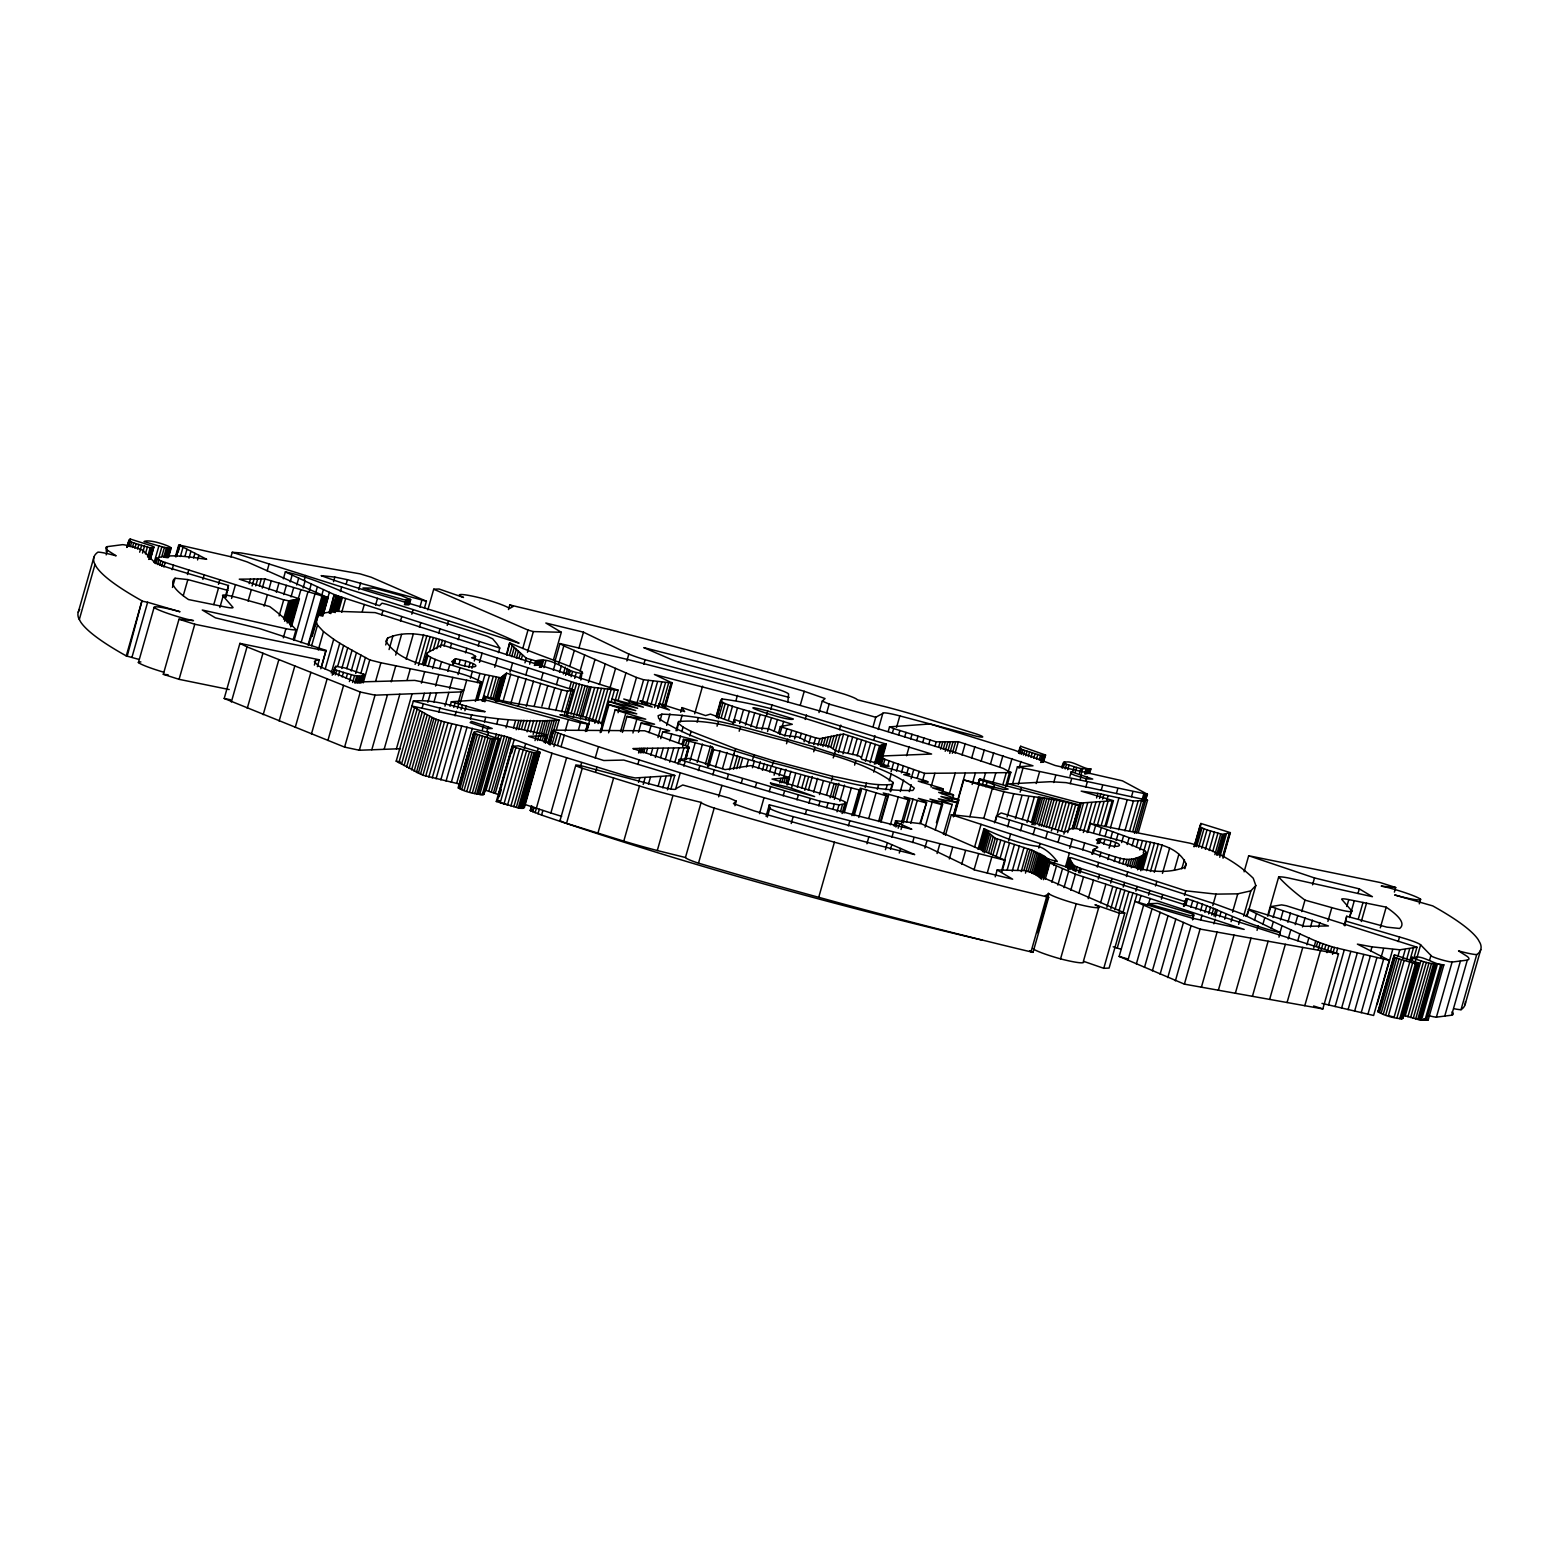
<?xml version="1.0" encoding="UTF-8"?>
<svg xmlns="http://www.w3.org/2000/svg" width="1559" height="1559" viewBox="0 0 1559 1559"><rect width="100%" height="100%" fill="white"/><g stroke="black" fill="none" stroke-linecap="round" stroke-linejoin="round"><path stroke-width="1.5" d="M321.446 667.057L326.026 650.395L260.197 628.764L215.395 617.832L202.261 610.017L285.921 628.667A27.399 2.767 15.9 0 0 296.035 629.739L293.404 638.917M1394.389 892.099L1395.695 887.5L1379.929 882.472L1248.681 855.735L1314.51 877.951L1359.312 888.883L1372.427 896.698L1288.767 878.048A27.399 2.767 15.9 0 0 1278.672 876.976L1267.545 916.01M787.568 784.469L789.536 777.571L771.997 779.071L834.221 797.487L843.809 801.17L845.972 803.45L838.976 804.912L820.053 801.248L679.237 759.486L677.931 764.066M716.224 716.809L721.973 698.958C778.019 706.227 832.019 728.326 886.311 744.111L882.394 757.888M1071.247 771.744L1070.858 773.537L1074.599 775.271L1086.642 778.915L1092.742 779.071L1071.247 771.744L1069.942 776.343M226.036 597.331L228.471 585.502L175.173 569.698A20.832 2.105 15.9 0 1 154.068 561.883L143.759 551.262A11.576 1.169 15.9 0 0 135.652 547.677A11.576 1.169 15.9 0 0 122.596 544.656L107.396 546.624L106.09 551.204M1344.91 925.812L1346.703 916.263L1386.828 927.137L1399.612 928.482A451.058 45.581 15.9 0 0 1386.185 907.163L1348.788 899.601A19.488 1.968 15.9 0 0 1342.085 899.738L1351.556 910.67L1349.587 917.549M554.751 661.932L559.973 643.575L628.569 659.73L736.452 687.538L824.555 712.288L954.732 752.276L1003.255 768.412L1010.797 772.621L924.623 773.342L884.888 759.33L879.919 756.076L931.6 754.03L772.056 704.999L654.41 674.482L672.202 682.998L665.674 705.954M1378.78 1009.94C1375.213 1014.617 1407.368 1021.691 1401.58 1017.111M1394.467 954.829L1393.765 956.875L1396.806 958.22L1415.436 963.676L1418.807 963.092L1394.467 954.829L1378.078 1011.966M1020.677 746.274L1019.898 748.417L1022.743 749.801L1040.496 755.336L1045.582 755.043L1020.677 746.274L1018.709 753.172M410.68 599.65L403.82 599.708L362.935 587.996L374.257 588.133L401.17 595.577L410.68 599.65L409.296 604.561M1200.878 823.483L1200.352 827.205L1206.997 829.914L1222.451 834.435L1230.363 832.642L1200.878 823.483L1194.33 846.44M78.242 612.219L93.949 557.128M79.314 619.508L95.021 564.397M106.168 554.887L107.474 550.288A88.707 8.964 15.9 0 1 107.396 546.624M126.708 547.423L130.196 539.024L152.587 546.118L153.834 547.228L150.56 558.707M126.903 547.151L128.871 540.271M127.253 546.897L129.222 539.999M127.663 546.605L129.982 539.414M128.228 545.923L130.196 539.024M128.598 546.137L129.904 541.558L128.676 540.525M130.274 546.761L131.58 542.181L129.904 541.558M132.418 547.482L133.723 542.902L131.58 542.181M134.853 548.261L136.159 543.682L133.723 542.902M137.523 549.08L138.829 544.481L136.159 543.682M139.667 552.198L141.616 545.319L138.829 544.481M142.532 553.055L144.5 546.157M145.416 553.893L147.384 547.014L141.616 545.319M147.559 557.031L150.19 547.833L153.834 547.228M149.079 557.323L151.691 548.144M148.865 559.447L152.119 547.969M149.391 559.272L152.646 547.794M149.898 559.116L153.386 546.566M150.327 558.94L153.795 546.936M138.868 659.399L126.26 655.91L141.966 600.819A723.142 73.078 15.9 0 1 96.483 567.086L94.495 563.442A723.142 73.078 15.9 0 1 97.983 552.12A21.631 2.183 15.9 0 1 116.145 555.822L107.474 550.288M127.136 656.378L141.966 600.819M154.127 562.526L158.901 545.942L144.013 541.558C152.197 537.543 190.451 554.302 158.901 545.942M154.77 563.033L156.095 558.453C169.035 553.133 191.562 557.381 206.665 559.291L178.739 544.968L175.465 556.446M155.978 563.734L157.284 559.135L156.095 558.453M158.609 558.278L161.863 546.8M157.615 564.533L158.921 559.934L157.284 559.135M131.93 657.372L147.637 602.261L180.006 611.752L175.563 610.543A28.043 2.826 15.9 0 0 154.088 607.464L138.4 662.575A30.654 3.099 15.9 0 0 163.714 672.202M161.766 556.699L164.377 547.521M159.564 565.391L160.869 560.811L158.921 559.934M163.734 557.226L166.345 548.047M161.688 566.268L162.993 561.669L160.869 560.811M165.079 557.518L167.69 548.339M166.248 557.674L168.859 548.476M163.89 567.067L165.196 562.468L162.993 561.669M167.281 557.713L169.892 548.534M168.041 557.635L170.652 548.456M168.528 557.479L171.276 547.716M172.114 569.698L173.419 565.099L165.196 562.468M175.816 556.836L179.304 545.026L233.109 557.265L247.179 561.922L328.111 597.701L322.869 616.078M176.479 556.544L179.753 545.065M178.135 551.983L180.084 545.085M180.376 556.524L182.988 547.326M172.464 587.431L175.076 578.233L187.859 579.578L228.004 590.452M184.995 556.212L186.944 549.333M188.97 558.219L190.919 551.34M187.45 574.55L188.756 569.97L173.419 565.099M193.608 557.947L194.914 553.348M183.28 595.635L187.859 579.578M229.192 689.546L179.071 679.334L163.305 674.306L178.993 619.215L193.472 620.618L186.69 619.157A30.654 3.099 15.9 0 1 154.088 607.464M197.564 559.934L198.87 555.355M202.884 579.441L204.19 574.842L188.756 569.97M179.071 679.334L194.778 624.243L326.026 650.98M218.455 584.333L219.761 579.753L204.19 574.842M213.797 604.561L218.377 588.484M230.946 556.875L232.252 552.295L240.846 552.919L360.032 573.848L371.1 577.2L426.406 601.228L424.438 608.107M219.877 607.523L223.132 596.045A19.371 1.949 15.9 0 1 242.873 599.085L269.726 606.587A1577.357 159.408 15.9 0 1 296.035 629.739M225.198 596.98L228.471 585.502M231.55 598.461L235.467 584.683M249.128 583.67L250.434 579.071M252.09 585.931L254.059 579.032M248.076 601.15L251.35 589.672M255.715 585.892L257.664 578.993M400.488 748.71L359.33 750.249L344.597 747.112L224.204 698.471L239.911 643.38L319.303 659.788L317.354 666.667M259.32 585.853L261.288 578.974M262.282 588.113L264.894 578.935L328.111 597.701M267.154 570.847L269.122 563.968M231.336 701.998L247.024 646.888L239.911 643.38M264.134 606.198L267.407 594.72M268.772 589.809L271.383 580.63M276.352 592.225L278.964 583.047M283.368 578.798L285.336 571.9C318.465 578.779 347.56 595.713 379.519 605.691L381.974 603.197L386.476 604.307L486.993 636.228L492.702 638.859L496.619 643.497L499.757 648.057L498.451 652.656M247.257 708.332L262.945 653.24M283.757 594.583L286.369 585.404M279.119 615.902L283.699 599.825L288.785 600.819L299.386 598.851L291.533 626.406M290.169 581.955L292.137 575.076M283.563 619.176L288.785 600.819M291.026 596.902L293.638 587.724M284.556 621.223L290.442 600.566M286.193 620.969L292.079 600.312M296.736 585.015L298.704 578.116M287.168 623.015L293.696 600.059M283.309 637.845L285.921 628.667M288.766 622.762L295.314 599.806M263.179 714.685L278.866 659.574M289.721 624.808L296.912 599.552M290.968 624.438L294.242 612.96M296.853 603.781L300.79 590.004M290.695 626.854L298.529 599.299M304.278 580.123L305.583 575.524M303.109 587.957L305.057 581.078L285.336 571.9M294.105 640.457L307.844 592.245M309.325 590.842L311.274 583.962L305.057 581.078M301.101 642.698L314.84 594.486M279.139 721.038L294.826 665.946M315.425 593.667L317.373 586.788L311.274 583.962M321.446 596.454L323.395 589.575L317.373 586.788M308.078 644.919L321.817 596.707M308.487 645.095L318.017 615.786L324.486 612.921L335.107 611.245L375.134 612.609L618.124 690.169L614.85 701.647M311.586 635.877L322.713 596.844M312.131 636.442L323.609 596.98M319.283 615.493L324.506 597.136M311.605 645.777L317.49 625.101L315.678 619.839M320.18 615.63L325.402 597.272M321.076 615.786L326.299 597.409M321.972 615.922L327.215 597.565M323.512 612.999L329.397 592.342L323.395 589.575M333.529 581.663L334.834 577.083L347.443 579.695L426.406 601.228M295.216 727.449L310.904 672.358M318.27 649.947L323.493 631.59L317.49 625.101M314.372 665.089L315.678 660.49L319.303 659.788M328.988 612.921L334.211 594.564L329.397 592.342M329.787 613.252L334.211 594.564M330.781 613.642L336.023 595.265L335.029 594.895M332.574 611.752L337.153 595.674L336.023 595.265M333.84 612.18L338.4 596.103L337.153 595.674M340.388 591.563L341.694 586.963M335.146 612.629L339.726 596.551L338.4 596.103M320.803 668.772L326.026 650.395M337.173 610.777L341.09 597L339.726 596.551M338.517 611.225L342.434 597.448L341.09 597M346.117 584.274L347.443 579.695M325.188 669.123L333.684 639.287L323.493 631.59M341.752 612.258L345.669 598.481M311.449 733.919L327.137 678.828M331.268 673.04L339.765 643.204L333.684 639.287M332.184 675.203L335.887 666.317L344.812 667.934L364.319 674.482L362.234 682.199M332.983 673.936L334.386 669.376M333.509 673.585L335.477 666.687M333.49 674.326L335.887 666.317M358.745 589.653L360.694 582.774M337.718 666.141L343.604 645.484L339.765 643.204M335.341 674.911L336.647 670.331L334.289 669.357L334.659 667.466M338.381 675.846L339.687 671.247L336.647 670.331M341.83 668.499L347.715 647.842L343.604 645.484M342.142 676.976L343.448 672.377L339.687 671.247M362.331 611.362L364.28 604.483M346.8 668.616L352.042 650.239L347.715 647.842M327.897 740.467L343.584 685.375M346.176 678.165L347.482 673.585L343.448 672.377M351.243 671.033L356.465 652.675L352.042 650.239M349.391 681.575L351.34 674.696L347.482 673.585M352.607 682.491L354.556 675.593L360.947 676.255L364.397 674.911M355.725 673.469L360.947 655.111L356.465 652.675M375.563 605.204L377.512 598.325M354.731 683.037L356.699 676.158M355.998 683.173L357.946 676.294M357.596 683.193L359.564 676.314M360.831 673.605L365.41 657.528L360.947 655.111M358.979 683.134L360.947 676.255M360.148 683.017L362.117 676.138M361.084 682.823L363.539 674.131M361.785 682.55L363.754 675.651M362.351 681.38L364.319 674.482M381.663 615.084L382.968 610.485M344.597 747.112L360.285 692.021L247.024 646.888M363.208 682.881L369.756 659.925L365.41 657.528M375.68 681.108L380.903 662.75L480.542 683.037L481.517 682.121C451.486 664.465 406.646 671.793 385.833 641.275L387.684 638.04C408.711 628.842 431.2 636.286 451.584 643.399L579.48 684.245L591.075 687.129L618.124 690.169M385.716 644.919L387.684 638.04M359.33 750.249L375.037 695.158L461.25 691.904L463.627 690.247L414.694 680.387L355.413 682.043L318.699 666.102L314.353 661.776L315.678 660.49M389.068 649.557L392.985 635.78M404.424 604.756L405.73 600.176M400.468 621.125L401.774 616.546M405.671 604.931L406.977 600.332M406.88 604.989L408.185 600.39M407.951 604.931L409.257 600.351M408.789 604.795L410.231 599.241M395.694 655.111L401.579 634.455M371.783 749.782L387.489 694.69M391.192 681.848L395.772 665.771M411.79 614.188L413.116 609.588M419.936 607.133L421.885 600.254M406.139 659.262L413.33 634.006M384.138 749.314L399.825 694.223M419.468 627.244L420.774 622.645M407.074 680.211L410.329 668.733M427.829 609.881L433.714 589.224L439.034 589.01L463.53 597.467L459.515 595.596A30.654 3.099 15.9 0 1 482.257 598.442A28.043 2.826 15.9 0 1 509.579 608.478L513.242 606.451L509.793 604.95L508.487 609.55M415.103 664.407L423.6 634.552M418.436 665.44L426.932 635.604M396.415 748.846L412.102 693.755M422.333 664.173L430.167 636.618M460.197 784.216L422.918 775.252L396.2 761.162L413.33 701.121C437.845 698.413 460.821 710.534 485.161 711.664L451.33 701.764L450.025 706.363M423.639 665.576L427.419 652.812L441.723 644.88L472.26 654.117L475.592 656.417L474.287 661.016M424.145 664.29L427.419 652.812M425.373 664.777L427.984 655.598L426.913 654.098M429.407 651.389L433.324 637.612M421.398 683.134L424.672 671.656M398.87 762.682L414.577 707.591L411.888 706.071L542.629 733.919L547.287 735.497L545.338 742.396M428.101 666.531L430.713 657.352L427.984 655.598M433.149 650.064L436.403 638.586M401.501 764.163L417.188 709.072L414.577 707.591M438.703 633.422L440.008 628.842M436.812 648.719L439.424 639.521M422.392 700.186L424.34 693.287M404.054 765.605L419.761 710.514L417.188 709.072M432.603 668.577L435.214 659.399L430.713 657.352M422.041 708.312L423.346 703.713C467.758 716.283 513.086 723.395 559.116 720.063L556.505 729.261M406.587 767.047L422.275 711.956L419.761 710.514M440.437 647.355L442.386 640.457M447.219 625.412L448.524 620.813M409.101 768.47L424.789 713.359L422.275 711.956M427.848 702.252L430.459 693.073M444.003 645.991L445.328 641.392M439.58 668.675L441.548 661.776L435.214 659.399M411.595 769.873L427.283 714.782L424.789 713.359M435.546 686.018L438.82 674.54M414.109 771.276L429.797 716.185L427.283 714.782M433.967 702.018L436.598 692.839M450.278 647.998L451.584 643.399M416.389 772.543L432.077 717.432L429.797 716.185M418.28 773.439L433.967 718.348L432.077 717.432M447.823 671.422L449.791 664.543L441.548 661.776M458.249 639.716L459.554 635.117M420.443 774.355L436.15 719.264L433.967 718.348M438.761 712.132L440.067 707.552M452.851 664.387L454.176 659.788M453.338 664.017L455.598 658.716C490.559 665.732 474.17 671.52 451.642 661.698L454.643 659.418M453.825 663.666L455.131 659.067M454.293 663.296L455.598 658.716M422.918 775.252L438.625 720.141L436.15 719.264M449.538 688.864L452.812 677.386M444.958 706.149L448.875 692.371M425.704 776.148L441.411 721.038L438.625 720.141M458.97 664.387L460.275 659.788M428.822 777.025L444.51 721.934L507.026 736.842L551.983 753.231L627.595 776.401L635.156 777.941L674.794 775.447L670.857 789.224M458.073 674.599L460.041 667.72L449.791 664.543M465.537 652.89L466.843 648.31M432.252 777.922L447.959 722.83M464.563 665.946L465.868 661.347M453.786 707.455L455.092 702.875M436.052 778.818L451.759 723.727M457.976 703.382L461.25 691.904M455.033 715.834L456.339 711.235M468.85 667.252L470.155 662.653M457.45 708.527L458.755 703.927M460.178 703.187L466.706 680.211M478.145 646.108L479.451 641.529M471.929 668.324L473.234 663.744M440.827 779.87L456.514 724.779M461.113 709.598L462.419 705.019M470.409 678.223L472.377 671.344L460.041 667.72M464.913 710.709L466.219 706.13M479.47 662.38L482.101 653.202M446.069 781.04L461.756 725.929M477.288 682.667L479.919 673.488L500.673 677.775L506.48 673.176L561.61 689.877L567.554 691.144L573.634 690.033L471.636 657.82L475.592 656.417M451.33 782.209L467.037 727.118M470.389 719.206L471.695 714.607M475.32 701.414L480.542 683.037M476.294 700.478L481.517 682.121M477.717 700.088L484.907 674.833M456.651 783.398L472.338 728.306M482.14 701.199L489.331 675.943M458.054 788.016L473.839 732.418L477.249 731.502L499.659 739.258L483.972 794.349C478.516 795.421 457.605 790.121 459.359 787.178M482.783 700.732L484.089 696.132C523.454 707.844 564.377 707.182 602.846 723.434L600.234 732.633M458.658 787.334L474.365 732.243M483.485 701.063L484.791 696.483M458.658 788.386L473.839 732.418M463.276 773.42L468.518 755.043M484.186 701.414L485.492 696.815M459.827 788.893L475.534 733.782L474.365 733.295M484.907 701.764L486.213 697.165M494.729 667.271L497.34 658.093M487.265 697.477L493.151 676.801M461.717 789.556L477.405 734.464L475.534 733.782M464.114 790.355L479.802 735.263L477.405 734.464M490.442 698.062L496.327 677.405M482.335 729.885L483.641 725.305L471.422 721.388L470.136 722.596L487.48 728.618L492.235 728.501L483.641 725.305M484.401 722.07L485.706 717.471M492.956 698.393L498.841 677.736M466.823 791.231L482.51 736.14L479.802 735.263M506.402 654.332L509.676 642.854C533.217 653.377 558.375 661.074 582.248 671.773L580.805 680.055M506.889 655.15L509.676 642.854M494.788 698.432L500.673 677.775M495.255 700.478L501.784 677.522M469.649 792.089L485.336 736.998L482.51 736.14M486.856 731.366L488.181 726.786M495.762 699.972L502.31 677.015M495.606 701.764L502.797 676.509M496.113 701.258L503.304 676.002M496.678 700.751L503.869 675.495M509.598 654.741L512.229 645.562M487.188 736.608L488.513 732.009M497.282 700.205L504.473 674.969M497.906 699.66L505.097 674.404M497.925 701.355L505.779 673.8M472.358 792.888L488.064 737.797L485.336 736.998M498.627 700.712L506.48 673.176M511.664 656.631L514.275 647.453M474.754 793.57L490.461 738.459L499.659 739.258M514.373 656.242L516.341 649.343M509.968 672.182L512.58 663.004M476.645 794.038L492.332 738.947M496.658 724.233L497.964 719.634M502.953 701.608L510.806 674.073M516.438 658.132L518.387 651.233M478.145 794.33L493.852 739.239M495.119 738.479L496.425 733.899M495.411 739.473L479.724 794.564L482.238 794.759L497.925 739.648M519.147 657.723L520.453 653.124M522.772 648.447L527.994 630.07L433.714 589.224M497.652 739.141L498.958 734.562M521.193 659.613L522.499 655.014M483.115 794.7L499.094 738.596M483.699 794.564L499.562 738.947M501.706 735.302L485.999 790.394L498.549 794.564L514.236 739.473M510.709 704.025L518.562 676.489M506.051 727.8L508 720.901M527.468 652.247L533.353 631.59L561.318 632.272L553.464 659.808M524.974 662.828L526.279 658.229L510.163 643.672M488.747 791.173L504.453 736.082M491.338 791.933L507.026 736.842M525.89 674.774L527.858 667.895M529.67 664.212L530.976 659.613M493.579 792.615L509.286 737.524M518.27 706.383L526.124 678.828M513.457 727.975L515.405 721.096M495.314 793.2L511.001 738.109M534.367 665.498L535.672 660.899C553.484 655.813 566.852 673.917 582.774 673.157M516.204 729.768L518.816 720.589M496.308 801.521L512.015 746.43L518.309 745.826L540.096 752.295L524.409 807.387L519.634 808.283L496.308 801.521L499.835 800.702L497.224 801.384L512.911 746.274M535.517 665.42L536.822 660.821M499.25 796.61L501.218 789.711M511.683 752.978L513.652 746.098M518.562 729.554L521.174 720.375M536.666 665.342L537.972 660.743M537.816 665.264L539.122 660.665M526.299 706.383L533.49 681.127M538.946 665.186L540.252 660.607M515.932 747.579L500.244 802.671L507.61 804.873L523.298 749.782L512.015 746.43M521.349 729.476L523.96 720.277M539.414 667.408L541.382 660.529M540.505 667.349L542.474 660.451M541.597 667.271L543.565 660.392M524.448 729.476L527.059 720.297M504.025 803.801L519.712 748.71M543.955 667.603L545.903 660.704M541.168 679.685L543.117 672.786M534.172 706.324L540.7 683.368M527.098 731.834L530.352 720.355M524.233 748.593L525.539 743.994M530.469 731.931L533.743 720.453M510.904 805.867L526.591 750.775L523.298 749.782M533.178 734.328L537.114 720.55M541.889 706.246L547.774 685.57M513.827 806.724L529.514 751.633L526.591 750.775M553.309 670.292L555.277 663.413M536.413 734.367L540.33 720.589M535.01 740.622L536.315 736.043M516.302 807.445L532.009 752.334L537.621 753.387L540.096 752.295M558.57 664.251L563.812 645.894L559.973 643.575M539.122 734.347L543.058 720.57M518.27 807.971L533.957 752.861M537.485 740.525L538.79 735.945M519.634 808.283L535.322 753.172M541.402 734.308L545.319 720.531M548.846 708.41L554.731 687.753M539.94 740.428L541.246 735.848M559.525 672.377L561.474 665.498M520.881 808.439L536.588 753.348M536.9 753.192L538.206 748.593M556.466 684.576L558.414 677.678M521.914 808.478L537.621 753.387M522.655 808.419L538.342 753.328M543.643 734.25L547.56 720.472M523.161 808.264L538.985 751.808M542.357 740.33L543.662 735.751M523.512 808.069L539.219 752.978M523.805 807.835L539.765 752.49M545.221 736.472L549.801 720.414M544.656 739.648L545.962 735.049M563.345 674.014L565.313 667.116M544.11 742.532L546.079 735.653L547.287 735.497M544.656 742.162L546.624 735.283M545.514 743.292L552.042 720.336M555.725 710.553L561.61 689.877M565.566 675.339L567.515 668.441M547.794 743.195L554.341 720.239M567.612 674.209L568.918 669.629M569.737 666.511L574.316 650.454M982.423 940.194C833.734 904.961 686.213 864.466 541.558 815.065L530.372 810.602L531.541 805.672M549.099 744.072L553.659 730.158L644.647 730.762L688.669 746.897L685.902 759.447M530.372 810.602L531.658 806.042M549.216 744.442L552.997 730.372M568.977 675.398L570.282 670.799M549.762 743.857L556.68 720.161M531.229 811.167L532.535 806.607M550.074 745.007L553.114 730.762M578.896 648.232L583.475 632.174L545.825 623.015L561.318 632.272M571.062 676.723L572.367 672.124M532.827 811.888L534.113 807.328M552.315 743.448L555.569 732.048L553.991 731.307M561.649 711.8L567.554 691.144M569.405 688.708L571.373 681.829M535.088 812.785L551.983 753.231M553.932 746.625L557.849 732.925L555.569 732.048M564.611 713.886L571.14 690.929M574.667 678.36L575.973 673.761M571.88 689.468L573.848 682.589M538.011 813.837L539.317 809.277M557.518 745.397L560.772 733.977L557.849 732.925M566.716 713.574L573.264 690.618M566.443 715.289L573.634 690.033M586.749 731.093L588.932 724.136L559.915 714.704L567.242 715.562L576.596 683.407M580.104 671.033L584.683 654.955M579.441 678.438L580.747 673.858M565.176 731.132L568.431 719.654M541.558 815.065L542.863 810.505M561.065 746.625L564.3 735.205L560.772 733.977M570.984 714.08L579.48 684.245M573.205 717.179L582.345 685.044M576.557 715.62L585.073 685.765M561.649 816.351L550.873 812.999L566.56 757.908M578.974 716.224L587.49 686.389M588.445 682.394L594.992 659.438M580.299 718.991L589.458 686.837M578.506 729.729L580.474 722.83L588.932 724.136M582.579 716.984L591.075 687.129M585.502 719.79L594.661 687.636M560.071 820.385L575.778 765.294M587.431 724.623L585.482 731.522L588.055 723.766M588.932 720.219L598.071 688.084M586.106 731.307L588.289 724.35M599.377 684.557L605.262 663.9M586.535 731.171L589.633 720.472L602.846 723.434M592.225 720.609L601.384 688.454M580.338 767.203L581.643 762.604M594.817 723.24L604.619 688.805M1033.227 948.846A28.043 2.826 15.9 0 0 1060.549 958.882A30.654 3.099 15.9 0 0 1083.291 961.708L1098.978 906.617A30.654 3.099 15.9 0 1 1076.236 903.772A28.043 2.826 15.9 0 1 1048.915 893.755L1045.251 895.762L1048.7 897.263L1033.013 952.354L1030.986 951.886A723.142 73.078 15.9 0 1 839.463 902.973L811.304 895.275A723.142 73.078 15.9 0 1 698.49 863.16A21.631 2.183 15.9 0 1 685.453 857.508L657.294 850.532A88.707 8.964 15.9 0 1 623.775 841.119L566.541 823.347L582.248 768.256A11.576 1.169 15.9 0 1 576.148 765.118A11.576 1.169 15.9 0 1 587.977 767.554L658.658 786.321A20.832 2.105 15.9 0 0 675.69 788.796L682.745 784.976L729.32 798.111L736.218 801.112L734.913 805.711M598.052 723.571L607.874 689.136M609.686 689.039L615.571 668.382M601.345 723.902L611.167 689.468M600.488 731.307L608.984 701.453L637.592 708.273L612.122 699.056L643.36 707.221L623.756 698.997L652.227 707.045L639.833 700.965L641.47 700.848L669.415 710.027L659.028 703.499L657.723 708.098M601.131 732.243L608.984 704.707L635.702 710.612L608.984 701.453M595.207 758.083L598.461 746.664L564.3 735.205M611.284 701.277L614.558 689.799M626.874 660.958L628.823 654.059L583.475 632.174M595.655 771.9L596.961 767.301M608.595 732.827L615.142 709.871L636.774 713.866L608.984 704.707M618.124 700.439L625.958 672.884M618.085 712.716L619.41 708.137M620.579 731.502L625.822 713.145L615.142 709.871M629.29 702.719L636.481 677.463L563.812 645.894M622.372 732.438L626.952 716.38L645.757 719.186L625.822 713.145M643.809 664.329L645.114 659.749A27.399 2.767 15.9 0 1 628.823 654.059M597.935 833.091L613.622 777.999M636.423 704.999L643.614 679.743L672.202 682.998M632.935 732.983L636.851 719.206L654.585 724.214L641.119 723.084L638.488 732.262M641.801 703.382L648.33 680.426M646.478 704.064L653.007 681.108M650.98 704.726L657.528 681.77M638.566 752.958L639.872 748.398L689.292 747.735M640.242 752.919L641.548 748.359M637.826 764.456L639.132 759.876L598.461 746.664M654.527 707.611L661.718 682.355M641.918 752.9L643.224 748.32M649.031 732.672L650.999 725.792L669.707 730.781L662.711 731.814L660.763 738.693M643.614 752.88L644.9 748.32M658.268 708.078L665.479 682.823M646.206 752.88L647.492 748.32M638.527 782.365L639.833 777.766M623.775 841.119L639.482 786.009L582.248 768.256M662.088 706.071L668.616 683.115M659.925 721.057L661.893 714.178C713.106 715.62 762.507 732.866 811.615 746.118C845.913 758.843 885.044 765.469 914.334 788.191L912.911 790.413C865.031 791.719 818.417 774.024 772.348 762.741C734.055 749.762 692.761 740.993 658.697 718.524L658.093 715.717L661.893 714.178M650.766 755.18L652.714 748.339M664.504 706.13L671.052 683.173M665.225 705.409L671.754 682.452M643.204 784.43L645.173 777.532M657.995 737.524L660.607 728.345M655.345 757.479L657.956 748.359M648.466 784.158L650.434 777.278M666.687 725.422L669.961 713.944M660.607 757.518L663.199 748.398M669.766 740.895L671.715 734.016L697.341 740.681L683.427 739.356L682.121 743.955M665.186 759.837L668.441 748.417M658.229 785.872L660.86 776.694M680.679 712.21L681.985 707.611L705.603 715.581L710.456 714.119L733.607 722.674L735.224 722.285L734.172 719.751L735.712 719.927L757.05 727.917L768.412 728.716L783.885 735.341L798.247 737.037L809.569 742.649L828.842 746.157L836.267 750.912L857.255 755.355L860.568 756.817L861.874 759.33L889.176 766.151L880.367 766.151L907.416 773.225L909.852 774.394L903.713 774.57L926.67 781.098L928.229 782.072L918.232 781.176L941.363 788.172L943.273 789.185L941.967 793.784M676.002 730.723L678.613 721.544C715.406 718.27 752.062 733.529 787.763 741.363C823.113 753.504 862.653 760.422 893.288 782.54L890.676 791.738M676.996 730.684L678.613 721.544M680.211 721.973L682.179 715.094M669.727 762.137L673.644 748.437M662.809 787.86L666.083 776.382M678.574 742.961L680.523 736.062M681.77 731.678L683.076 727.098L678.964 723.805M674.872 762.117L678.769 748.437M667.447 789.828L671.364 776.051M682.686 746.742L684.635 739.862L683.427 739.356M679.919 762.098L683.816 748.398M685.57 745.124L686.876 740.544M694.71 713.73L702.563 686.174M657.294 850.532L672.981 795.441L701.141 802.398A21.631 2.183 15.9 0 0 714.197 808.069A723.142 73.078 15.9 0 0 826.991 840.165L855.15 847.882A723.142 73.078 15.9 0 0 1046.674 896.795L1048.7 897.263M689.78 735.984L691.105 731.405L683.076 727.098M687.149 748.106L689.117 741.207L712.541 747.229L713.652 749.723L709.072 765.8M675.729 788.757L680.27 772.796L639.132 759.876M684.81 759.74L688.065 748.339M685.414 758.298L688.669 746.897M685.882 758.765L689.117 747.346M683.836 766.171L685.142 761.591M697.087 722.226L698.393 717.627M690.013 760.928L695.256 742.552M697.243 762.468L702.485 744.091M698.432 770.555L699.738 765.956M716.263 715.971L720.843 699.913M716.75 717.315L721.973 698.958M716.926 717.627L720.804 700.732M705.35 764.202L710.573 745.826M718.407 718.563L722.986 702.505L721.505 701.55M717.043 726.182L718.348 721.583M707.318 765.605L712.541 747.229M721.33 717.354L725.247 703.596L722.986 702.505M707.864 766.833L713.087 748.456M724.467 718.602L728.404 704.843L725.247 703.596M685.453 857.508L701.141 802.398M712.833 774.881L714.139 770.282M728.521 720.024L732.457 706.246L728.404 704.843M715.464 767.223L720.044 751.146C766.97 765.001 813.798 778.584 861.309 790.413L854.118 815.669M736.121 700.01L737.446 695.431M732.866 724.331L737.465 707.864L732.457 706.246M722.499 768.529L727.079 752.451M698.49 863.16L714.197 808.069M718.66 796.805L721.914 785.405L680.27 772.796M739.59 723.434L743.507 709.657L737.465 707.864M739.18 731.229L740.486 726.65M729.456 769.815L734.036 753.757M734.114 753.27L735.439 748.69L691.105 731.405M727.079 779.149L728.384 774.57M745.397 725.091L749.314 711.313L743.507 709.657M733.587 769.25L737.504 755.472M736.627 768.626L739.901 757.148M750.775 726.65L754.692 712.872L749.314 711.313M739.823 768.119L742.435 758.941M756.232 728.228L760.149 714.451L754.692 712.872M741.207 783.378L742.513 778.798M746.43 766.931L748.398 760.051M752.744 759.389L754.049 754.79L735.439 748.69M761.805 729.846L765.742 716.068L760.149 714.451M766.463 715.639L767.769 711.04C724.35 699.484 789.595 722.577 793.336 718.991L767.769 711.04M752.432 767.73L754.4 760.85M770.75 709.579L772.056 704.999M767.554 731.522L771.491 717.744L765.742 716.068M758.337 768.509L760.305 761.63M755.238 787.587L756.544 782.988M762.409 770.302L764.378 763.423M774.199 730.976L777.454 719.478M766.268 769.912L767.593 765.333M778.35 733.51L780.318 726.63L792.303 724.292L771.491 717.744M787.86 701.998L788.562 694.301A19.371 1.949 15.9 0 0 765.313 685.609L689.624 665.342A19.488 1.968 15.9 0 1 671.13 659.418L643.809 647.648A451.058 45.581 15.9 0 1 804.23 691.3L825.081 698.568L822.275 701.102L819.001 712.58M779.714 734.406L783.709 721.31M769.62 771.9L770.926 767.32M772.309 765.372L773.615 760.792L754.049 754.79M759.486 813.681L764.027 797.701L721.914 785.405M784.801 735.965L786.769 729.086M769.23 791.738L770.536 787.139M774.082 775.174L776.051 768.275M766.054 816.292L769.328 804.814A1577.357 159.408 15.9 0 1 913.399 842.484A27.399 2.767 15.9 0 1 929.671 848.154L975.038 870.058L1012.668 879.198L997.175 869.961L995.227 876.84M786.516 743.721L787.821 739.122M789.75 737.465L791.699 730.586M767.32 817.111L769.932 807.913L769.328 804.814M779.052 775.7L781.02 768.821M800.313 705.077L804.23 691.3M779.675 782.891L780.981 778.311M781.819 782.715L783.125 778.116M783.963 776.226L785.911 769.347M794.564 738.927L796.532 732.048M783.963 782.54L785.268 777.941M786.087 782.345L787.392 777.766M783.183 795.85L784.489 791.27M799.962 738.089L801.287 733.49M805.185 719.478L806.49 714.899M787.022 785.015L790.939 771.257M804.054 741.831L806.022 734.932M791.758 787.256L795.675 773.478M808.829 743.273L810.777 736.394M797.312 787.276L800.585 775.797M796.98 799.884L798.286 795.285M791.212 823.503L793.18 816.624A19.371 1.949 15.9 0 1 769.932 807.913M813.681 744.754L815.649 737.875L819.898 738.674L843.594 734.016L879.607 745.728L886.311 744.111M801.755 787.958L805.029 776.479M813.72 751.769L815.026 747.19M804.814 790.296L808.731 776.518M826.562 713.281L829.193 704.103L822.275 701.102M817.929 745.553L819.898 738.674M820.755 744.929L822.723 738.05M808.361 790.335L812.278 776.557M822.918 746.605L825.529 737.426M805.321 814.266L806.627 809.706L1005.185 860.334L1001.93 871.754M808.907 803.236L810.212 798.656M825.744 745.981L828.355 736.803M813.662 792.147L817.579 778.37M827.946 747.657L831.22 736.179M830.85 747.014L834.123 735.536M819.488 794.564L823.405 780.786M833.149 748.671L837.086 734.893M839.483 729.709L840.788 725.11M818.748 805.847L820.053 801.248M833.227 757.908L834.552 753.309M834.903 752.588L840.126 734.211M826.543 794.934L829.817 783.456M838.372 752.393L843.594 734.016M831.434 780.962L832.74 776.363C852.286 779.792 872.105 786.516 892.099 784.391L893.288 782.54M826.679 807.718L828.004 803.138M830.07 797.779L833.987 784.002M842.951 753.874L848.174 735.517M832.642 797.428L836.579 783.651M834.338 799.397L838.917 783.339M848.115 753.055L852.695 736.998M832.935 808.926L834.24 804.347M852.598 754.537L857.177 738.459M839.931 801.112L844.51 785.054M837.008 811.81L838.976 804.912M840.437 811.791L842.386 804.912M854.605 765.118L855.91 760.539M857.06 755.979L861.64 739.921M842.094 813.525L845.29 802.067M818.728 897.302L834.416 842.211M843.341 812.629L845.991 802.827M844.218 812.843L851.409 787.587M861.562 757.46L866.141 741.382M873.137 726.436L875.749 717.257L882.803 713.418A20.832 2.105 15.9 0 1 899.835 715.912L970.516 734.659A11.576 1.169 15.9 0 0 982.345 737.095A11.576 1.169 15.9 0 0 976.265 733.958L919.011 716.205A88.707 8.964 15.9 0 0 885.512 706.792L857.353 699.816A21.631 2.183 15.9 0 0 844.315 694.164A723.142 73.078 15.9 0 0 731.502 662.049L703.343 654.351A723.142 73.078 15.9 0 0 511.82 605.438L509.793 604.95M865.44 761.24L870.682 742.863M848.388 825.939L849.674 821.379M851.877 815.649L859.067 790.394M873.703 740.252L875.008 735.673M853.572 814.48L860.256 788.133L887.675 796.24L880.465 821.496M878.224 729.495L882.803 713.418M870.058 762.741L875.301 744.384M865.167 787.646L866.473 783.066M858.795 817.481L866.648 789.926M874.385 764.085L879.607 745.728M875.437 763.832L880.679 745.475M873.722 772.134L875.028 767.535M876.411 763.598L881.653 745.241M877.308 763.384L882.53 745.027M877.951 763.325L883.349 744.832M878.282 763.774L880.25 756.875M878.906 762.585L880.874 755.686M879.549 760.714L884.128 744.637M878.925 764.3L880.893 757.421M888.221 731.463L889.526 726.864L930.08 723.961L1014.129 750.093L1055.151 765.488L1122.422 780.825L1147.482 794.291L1017.423 766.775L1012.843 782.832M881.595 755.94L884.869 744.461M879.88 764.884L881.848 757.986M882.316 755.764L885.59 744.286M881.147 765.508L883.115 758.609M882.92 766.229L884.888 759.33M892.333 733.139L893.658 728.56L889.526 726.864M868.811 818.3L876.002 793.044M877.308 789.263L878.613 784.664M896.561 727.39L899.835 715.912M887.851 765.527L889.156 760.928M866.921 843.77L868.87 836.871L793.18 816.624M898.588 735.088L899.894 730.508M885.882 789.692L887.188 785.112M891.066 771.744L893.677 762.565M889.215 781.02L891.163 774.121M878.594 821.554L885.804 796.298M904.688 736.998L905.993 732.418M881.01 821.905L888.844 794.369L909.657 800.098L903.129 823.055M890.15 791.27L892.099 784.391M896.464 771.14L898.432 764.241M910.709 738.888L912.015 734.289M901.414 772.855L903.363 765.976M906.578 755.725L909.189 746.547M890.384 824.789L898.237 797.234M900.303 791.504L903.577 780.026M906.52 774.628L908.488 767.749M885.415 849.694L887.363 842.815A19.488 1.968 15.9 0 0 868.87 836.871M916.711 740.759L918.017 736.16M893.892 825.549L896.133 820.736L921.213 823.737L1005.185 860.334M894.359 826.134L896.133 820.736M891.904 837.3L893.21 832.74M895.879 827.049L897.166 822.47L895.197 820.989M890.481 849.246L891.787 844.666L887.363 842.815M911.119 778.759L913.749 769.561M898.179 828.18L899.485 823.62L897.166 822.47M922.694 742.63L924.019 738.05M909.287 791.602L911.255 784.723M901.414 823.171L907.962 800.215M901.044 829.505L902.349 824.945L899.485 823.62M917.16 778.311L919.128 771.432M906.5 822.022L913.048 799.065M928.755 744.52L930.06 739.94M899.27 853.046L900.576 848.466M921.993 782.521L924.623 773.342M910.768 823.308L917.316 800.352M934.913 746.449L936.218 741.85L958.337 741.694L1032.993 765.8L1017.423 766.775M938.674 746.956L939.98 742.376M912.6 842.542L913.886 837.982M940.662 749.158L942.63 742.279M919.927 823.522L926.572 802.515L918.407 798.383L942.416 804.756L929.943 799.104L951.945 804.541L938.362 798.793L957.557 802.846L953.621 816.624M920.687 823.171L926.572 802.515M931.015 787.042L934.932 773.283M943.273 749.061L945.241 742.181M945.202 751.263L947.833 742.084M925.091 827.166L932.282 801.911M947.794 751.165L950.405 741.987M949.743 753.367L953.017 741.889M924.857 848.057L926.806 841.217M952.374 753.27L955.648 741.792M955.063 753.172L958.337 741.694M936.413 822.645L942.299 801.989M935.225 830.012L942.708 804.288M949.353 793.765L955.238 773.108M962.02 755.004L965.274 743.526M937.095 853.514L939.687 844.393M952.198 799.767L953.523 795.168L952.568 794.408L932.399 787.821L943.273 789.185M943.429 834.396L952.257 804.132M945.436 835.332L951.321 814.675L982.735 818.144L1071.286 846.615C1107.611 854.683 1146.04 881.147 1184.236 867.583L1186.224 864.076C1176.324 842.912 1148.554 842.971 1129.125 837.651L1089.722 823.405L1189.614 843.127C1213.136 849.265 1235.741 861.231 1253.241 878.224L1255.813 885.531L1247.064 916.127M953.27 815.981L965.313 773.03M953.309 816.682L963.774 779.948L1003.957 789.575L1008.166 789.068L979.052 779.461M954.303 816.039L958.863 799.962L938.654 792.381L953.523 795.168M971.647 758.103L974.921 746.625M949.334 858.951L952.588 847.55M972.134 784.45L975.408 772.972M981.118 761.162L984.392 749.684M977.746 784.06L980.085 778.915L1077.62 804.502L1079.724 806.042L1073.177 828.998M978.039 783.904L979.637 779.149M978.487 783.651L979.929 778.993L978.545 784.411M969.873 816.721L979.013 784.586L963.774 779.948M982.17 785.58L983.495 780.981M983.593 779.831L985.541 772.952M961.65 864.388L965.547 850.688M990.452 764.163L993.726 752.685M985.814 786.749L987.12 782.15M974.531 847.297L981.059 824.341M992.518 784.45L995.792 772.972M983.826 818.28L992.342 788.445C1020.892 797.838 1051.214 796.142 1079.724 806.042M993.044 789.068L994.35 784.469M999.65 767.125L1002.924 755.647M978.039 849.304L983.924 828.647C1001.619 836.813 1019.644 844.257 1039.035 846.518C1046.615 849.441 1052.383 855.17 1057.255 861.484L1048.096 859.067L1032 850.181L995.227 838.255L983.924 828.647M979.87 848.271L985.093 829.914M974.044 869.844L978.604 853.864M980.884 849.46L986.126 831.103M981.878 850.61L987.1 832.253M982.949 851.76L988.172 833.383M1002.905 784.508L1006.179 773.03M984.236 852.909L989.458 834.552M1008.069 772.348L1012.005 758.57M994.545 822.86L996.513 815.981L1001.151 812.96L1063.18 831.688L1065.557 831.843L1071.579 828.336L1077.035 828.686L1123.552 841.607L1145.261 850.863L1146.079 852.383L1140.837 870.74M986.477 851.838L991.056 835.78M995.344 821.398L1003.84 791.543M1005.516 786.73L1009.433 772.952M1006.861 786.399L1010.856 772.017M988.542 853.163L993.102 837.105M1018.456 752.705L1019.878 747.794M1019.04 753.367L1020.346 748.788M990.647 854.332L995.227 838.255M1019.898 753.796L1021.203 749.216M987.237 873.04L991.797 857.08M1021.437 754.4L1022.743 749.801M992.869 855.189L997.448 839.112M1019.001 768.334L1020.97 761.455M1023.445 755.082L1024.75 750.503M996.162 856.3L1000.742 840.223M1007.133 816.916L1013.662 793.96M1025.764 755.842L1027.069 751.243M1018.339 784.43L1022.918 768.373M1007.621 826.855L1009.569 819.976M1028.297 756.622L1029.603 752.042M1000.274 857.586L1004.853 841.529M1020.151 792.108L1021.476 787.509M1030.967 757.44L1032.272 752.861M1008.692 840.827L1010.641 833.948M1015.377 818.631L1021.924 795.675M1001.677 870.507L1009.53 842.951M1033.734 758.278L1035.04 753.679M1036.501 759.116L1037.807 754.517M1007.25 869.708L1014.441 844.452M1022.197 819.703L1028.745 796.746M1039.19 759.935L1040.496 755.336M1020.463 830.791L1022.412 823.912M1040.73 760.266L1042.036 755.686M1040.749 762.468L1042.718 755.589M1041.529 762.409L1043.497 755.53M1036.209 783.553L1039.483 772.075M1042.328 762.351L1044.277 755.472M1012.181 871.228L1019.372 845.972M1043.01 762.273L1045.309 754.77M1043.478 762.137L1045.582 755.043M1027.05 822.47L1034.241 797.214M1017.481 870.39L1024.01 847.433M1031.337 822.353L1038.528 797.097M1031.863 824.594L1039.717 797.039M1033.149 824.73L1041.003 797.175M1021.223 871.617L1027.751 848.661M1034.845 824.984L1042.698 797.428M1033.11 834.669L1035.079 827.79M1024.049 870.078L1029.934 849.421M1037.495 823.035L1044.705 797.779M1025.471 873.137L1032 850.181M1039.093 825.763L1046.927 798.208M1028.083 871.617L1033.968 850.961M1041.47 826.251L1049.304 798.695M1053.709 782.521L1055.677 775.641M1029.934 872.358L1035.819 851.701M1043.887 826.777L1051.74 799.221M1031.629 873.079L1037.514 852.422M1038.781 848.096L1040.087 843.497M1061.601 767.71C1064.329 753.484 1082.531 770.029 1090.91 768.938L1089.605 773.537M1062.244 766.97L1063.823 762.156M1062.653 768.178L1064.251 761.981M1046.284 827.303L1054.137 799.748M1063.608 766.482L1064.914 761.903M1033.149 873.761L1039.035 853.104M1034.494 874.404L1040.379 853.747M1065.167 768.938L1066.473 764.339L1063.355 762.624M1045.621 838.508L1047.59 831.61M1035.663 875.008L1041.548 854.351M1049.032 827.926L1056.885 800.391M1036.871 875.69L1042.757 855.034M1067.74 769.737L1069.045 765.138M1037.885 876.314L1043.77 855.657M1051.351 830.947L1059.847 801.092M1038.742 876.918L1044.627 856.261M1039.483 877.483L1045.368 856.826M1040.165 878.048L1046.05 857.392M1040.808 878.594L1046.693 857.937M1055.073 829.388L1062.907 801.852M1041.47 879.159L1047.356 858.483M1072.845 771.296L1074.151 766.697L1066.473 764.339M1042.854 877.425L1048.096 859.067M1070.234 783.67L1071.54 779.091M1043.478 879.666L1049.246 859.36M1057.528 832.487L1066.044 802.632M1046.459 873.43L1048.428 866.551M1075.262 771.997L1076.567 767.418L1074.151 766.697M1045.309 879.023L1049.889 862.945L1048.72 861.309L1338.518 953.816L1322.831 1008.926L1184.392 984.138L1119.167 956.427L1136.959 894.262L1075.379 874.19L1049.889 862.945M1058.035 842.308L1060.003 835.41M1061.348 830.986L1069.201 803.45M1079.51 773.167L1080.835 768.587L1090.91 768.938M1053.65 865.459L1054.975 860.88M1063.881 834.104L1072.397 804.269M1081.244 773.576L1082.55 768.977M1030.986 951.886L1046.674 896.795M1080.153 779.558L1081.478 774.959M1047.102 897.711L1048.428 893.132M1051.818 882.258L1056.398 866.2M1037.807 932.769L1048.915 893.755M1067.72 832.623L1075.574 805.068M1084.674 773.946L1085.98 769.347M1085.532 773.888L1086.857 769.289M1086.389 773.79L1087.695 769.191M1087.305 773.673L1088.611 769.094M1072.202 828.842L1078.731 805.886M1085.668 781.293L1086.974 776.694M1073.235 826.27L1079.12 805.594M1073.527 826.484L1079.413 805.828M1088.338 773.595L1089.644 768.996M1073.781 825.997L1080.329 803.041L1113.418 800.683L1106.227 825.919M1057.84 885.064L1062.42 868.987M1074.093 828.433L1081.283 803.177M1085.844 787.022L1087.149 782.443M1069.727 848.369L1072.339 839.19M1076.295 828.355L1083.505 803.119M1065.479 866.804L1069.416 853.026M1066.902 866.901L1069.513 857.723L1071.052 857.684L1215.747 904.201L1242.016 913.866L1280.27 932.594L1278.965 937.173M1067.408 867.915L1069.513 857.723M1067.915 868.909L1070.039 858.736M1068.402 869.864L1070.526 859.711M1079.841 830.44L1087.695 802.904M1063.979 887.656L1068.558 871.578M1069.552 868.499L1071.014 860.685M1070.098 869.454L1071.52 861.62M1071.384 868.11L1072.066 862.556M1072.085 869.065L1072.689 863.511M1072.631 869.708L1073.391 864.485M1083.33 832.506L1091.826 802.651M1073.118 870.078L1073.937 865.128M1073.839 870.526L1074.424 865.498M1074.775 871.013L1075.145 865.927M1075.885 871.559L1077.191 866.96L1076.08 866.434M1096.562 797.974L1097.867 793.375L1133.412 801.034L1147.502 800.235L1138.343 832.37M1070.799 890.247L1075.379 874.19M1087.091 832.584L1095.899 802.398M1082.726 849.85L1084.674 842.971M1088.046 832.155L1090.657 822.957M1101.219 790.296L1102.525 785.717M1078.516 872.67L1079.822 868.071L1077.191 866.96M1099.543 798.481L1100.849 793.882M1094.067 822.782L1099.952 802.125M1079.978 873.196L1081.283 868.597L1079.822 868.071M1102.583 799.104L1103.889 794.505M1093.658 832.428L1095.626 825.549M1097.439 824.808L1103.967 801.852M1078.906 893.093L1083.486 877.035M1060.549 958.882L1076.236 903.772M1106.793 800.137L1108.098 795.558M1091.963 854.293L1093.288 849.694L1097.77 847.492L1097.049 846.751L996.513 815.981M1092.567 854.001L1093.872 849.402M1101.472 824.516L1108.001 801.56M1093.171 853.689L1094.476 849.109M1099.426 834.513L1101.395 827.634M1097.049 843.711L1098.354 839.112L1100.985 838.606C1135.361 845.192 1114.51 851.506 1096.308 839.794L1098.354 839.112M1098.569 843.497L1099.874 838.917M1099.68 843.185L1100.985 838.606M1104.863 826.523L1112.054 801.268M1116.419 793.512L1117.725 788.912M1105.078 836.559L1107.026 829.661M1099.68 856.924L1100.985 852.344L1093.288 849.694M1103.577 844.043L1104.902 839.444M1088.201 898.705L1093.444 880.348M1097.322 867.096L1098.627 862.517M1110.378 828.043L1118.875 798.189M1098.238 879.062L1099.543 874.482M1110.632 838.567L1112.6 831.668M1109.092 848.193L1111.06 841.314M1107.864 859.574L1109.17 854.975L1100.985 852.344M1118.68 829.817L1127.176 799.981M1116.147 840.554L1118.115 833.675M1114.276 847.375L1115.581 842.795M1100.596 902.719L1105.838 884.362M1131.503 796.668L1132.808 792.089M1114.237 861.542L1115.542 856.943L1109.17 854.975M1121.642 842.542L1123.61 835.663M1124.896 830.869L1133.412 801.034M1110.69 883.057L1111.996 878.458L1081.283 868.597M1119.089 862.887L1120.395 858.307C1128.969 860.802 1139.824 858.931 1146.079 852.383M1106.871 907.241L1112.756 886.584M1129.476 831.337L1137.973 801.501M1127.157 844.53L1129.125 837.651M1122.792 863.705L1124.117 859.126M1110.885 908.527L1116.77 887.851M1132.769 831.356L1141.266 801.521M1141.695 801.229L1143.663 794.349M1142.747 801.404L1144.696 794.505M1125.676 864.076L1126.982 859.496M1134.523 833.363L1145.631 794.603M1144.423 801.521L1146.391 794.622M1132.068 845.913L1134.017 839.034M1145.008 801.462L1146.976 794.583M1136.472 832.876L1147.366 794.057M1114.919 909.793L1120.804 889.137M1127.41 866.356L1129.379 859.477M1123.221 887.052L1124.526 882.472L1111.996 878.458M1126.436 876.567L1127.742 871.968M1129.632 866.044L1131.6 859.165M1136.336 846.79L1138.304 839.911M1118.953 911.08L1124.838 890.423M1131.269 867.817L1133.88 858.639M1103.772 968.314L1119.459 913.223L1124.78 912.989L1109.092 968.081L1103.772 968.314L1083.739 961.377M1133.412 867.252L1136.043 858.054M1139.843 849.928L1142.455 840.749M1135.4 866.609L1138.031 857.431M1123.006 912.366L1128.891 891.69M1136.569 868.227L1139.843 856.748M1137.563 869.805L1141.5 856.027M1143.254 853.065L1146.508 841.587M1139.025 869.006L1142.961 855.228M1121.272 949.353L1117.238 948.067L1132.925 892.976M1140.311 868.168L1144.228 854.39M1140.74 869.571L1145.319 853.494M1135.829 891.085L1137.154 886.486L1124.526 882.472M1142.65 869.941L1150.503 842.386M1146.567 870.74L1154.42 843.185M1139.025 902.427L1140.993 895.529L1136.959 894.262M1150.464 871.52L1158.298 843.984M1127.936 960.247L1143.643 905.136M1154.323 872.319L1162.176 844.764M1148.535 895.119L1149.84 890.54M1148.145 905.331L1150.113 898.452M1155.492 885.999L1156.797 881.4M1136.355 963.891L1152.043 908.8M1162.449 873.391L1169.64 848.135M1161.358 899.212L1162.663 894.613M1144.481 967.418L1160.169 912.327M1174.317 870.331L1178.896 854.254M1152.374 970.848L1168.061 915.757M1181.8 868.792L1184.431 859.613M1184.898 868.675L1186.224 864.076M1194.019 846.79L1200.196 825.159M1195.129 845.563L1200.352 827.205M1195.772 846.206L1201.015 827.829M1160.11 974.219L1175.817 919.128M1196.649 846.634L1201.872 828.277M1184.489 895.412L1185.795 890.813L1216.039 894.125L1237.768 893.833L1250.844 890.852L1255.813 885.531M1198.715 847.317L1203.938 828.959M1183.476 906.11L1186.418 898.608C1218.144 908.429 1247.395 925.403 1280.27 932.594M1183.905 905.311L1185.658 899.952M1183.924 906.442L1186.126 899.114M1184.45 905.506L1186.418 898.608M1185.717 905.448L1187.685 898.569M1201.775 848.291L1206.997 829.914M1167.769 977.551L1183.456 922.441M1205.399 849.382L1210.622 831.025M1190.823 907.338L1192.791 900.459M1209.18 850.512L1214.403 832.136M1192.577 919.42L1192.986 914.022L1157.713 903.363L1147.736 903.752L1190.706 915.796L1193.902 914.821M1175.389 980.864L1191.076 925.754L1134.874 901.336L1192.265 918.193L1244.179 929.398L1140.993 895.529M1192.596 919.81L1193.902 915.23M1195.831 909.17L1197.78 902.291M1212.688 851.526L1217.93 833.169M1214.851 854.624L1220.736 833.968M1200.547 910.885L1202.515 904.006M1216.566 855.092L1222.451 834.435M1217.657 855.131L1223.542 834.474M1200.761 919.654L1202.067 915.055M1219.099 855.073L1224.984 834.416M1219.742 857.255L1226.27 834.299M1184.392 984.138L1200.079 929.047L1338.518 953.816M1204.873 912.463L1206.841 905.565M1222.626 856.632L1229.174 833.675M1223.25 856.3L1229.778 833.344M1223.016 858.229L1230.363 832.642M1208.634 913.866L1210.602 906.987M1212.766 905.604L1216.039 894.125M1211.713 915.075L1213.662 908.176M1213.935 916.049L1215.884 909.17M1215.357 916.906L1217.326 910.027M1213.837 923.824L1215.163 919.245M1219.645 916.789L1220.95 912.19M1201.404 987.198L1217.092 932.087M1224.711 919.128L1226.017 914.548M1232.526 912.19L1237.768 893.833M1244.101 871.812L1248.681 855.735M1231.084 921.661L1232.389 917.062M1218.359 990.218L1234.065 935.127M1238.664 924.37L1239.97 919.771M1243.634 916.107L1250.844 890.852M1246.187 916.439L1249.032 909.248L1304.727 926.319L1328.443 925.949L1270.819 906.617L1268.188 915.796M1254.449 920.473L1256.398 913.574L1248.155 909.54M1235.352 993.258L1251.039 938.167M1257.041 930.372L1258.347 925.773M1262.829 924.506L1264.797 917.627L1256.398 913.574M1273.06 917.569L1275.671 908.39M1271.364 928.54L1273.333 921.661L1264.797 917.627M1252.423 996.318L1268.11 941.227M1280.524 919.966L1283.154 910.768M1279.393 934.893L1282.005 925.715L1273.333 921.661M1287.89 922.304L1290.501 913.126M1269.63 999.397L1285.337 944.306M1288.202 938.947L1290.813 929.768L1282.005 925.715M1295.198 924.643L1297.809 915.464M1301.707 911.606L1304.98 900.128A1577.357 159.408 15.9 0 1 1278.672 876.976M1312.542 884.83L1314.51 877.951M1297.809 940.74L1299.758 933.841L1290.813 929.768M1302.486 926.981L1305.117 917.803M1287.071 1002.515L1302.759 947.424M1310.476 927.04L1312.444 920.141M1306.89 944.832L1308.839 937.953L1299.758 933.841M1318.563 927.118L1319.869 922.519M1313.789 947.93L1315.738 941.032L1308.839 937.953M1316.4 946.43L1317.706 941.831L1315.738 941.032M1318.193 949.645L1320.142 942.747L1317.706 941.831M1327.898 921.408L1331.815 907.63A19.371 1.949 15.9 0 0 1351.556 910.67M1304.786 1005.691L1320.473 950.6M1320.98 950.639L1322.928 943.76L1320.142 942.747M1324.604 949.373L1325.91 944.773L1322.928 943.76M1326.982 952.666L1328.931 945.767L1325.91 944.773M1330.548 951.282L1331.854 946.683L1328.931 945.767M1332.536 954.361L1334.504 947.463L1389.322 960.363L1373.615 1015.474L1321.974 1003.392M1346.82 906.481L1348.788 899.601M1336.375 952.88L1337.68 948.281M1344.092 925.442L1346.703 916.263M1349.743 916.75L1354.323 900.673M1357.986 893.482L1359.312 888.883M1328.56 1005.009L1344.267 949.918M1358.435 918.524L1363.014 902.447M1335.089 1006.588L1350.796 951.497M1361.299 921.525L1366.522 903.168M1341.597 1008.127L1357.285 953.036M1348.087 1009.647L1363.774 954.556M1370.673 951.438L1371.978 946.839L1399.768 949.801L1416.975 947.19L1413.701 958.668M1354.615 1011.167L1370.322 956.076M1380.3 927.839L1386.185 907.163M1361.221 1012.707L1376.909 957.596M1380.982 957.772L1383.593 948.593M1367.925 1014.246L1383.612 959.155M1377.006 1004.62L1392.694 949.528M1377.942 1011.655L1393.941 955.959M1398.209 941.617L1399.514 937.017L1346.216 921.213M1378.526 1012.298L1394.214 957.207M1379.364 1012.707L1395.052 957.596M1381.118 1013.311L1396.806 958.22M1397.799 956.68L1399.768 949.801M1383.32 1014.032L1399.027 958.941M1385.795 1014.792L1401.483 959.681M1402.632 958.746L1405.244 949.548M1419.294 903.83L1420.6 899.251A30.654 3.099 15.9 0 0 1388.017 887.578L1381.216 886.097L1395.695 887.5M1404.152 960.461L1388.445 1015.572L1394.097 1017.17L1409.784 962.078M1406.374 960.422L1409.628 948.944M1409.453 961.884L1413.389 948.106M1410.798 961.961C1414.851 948.846 1434.553 965.937 1443.868 964.846L1428.18 1019.937L1419.119 1019.722L1402.632 1015.084M1410.895 962.254L1412.376 957.148M1396.942 1017.969L1412.649 962.877M1414.656 963.793L1415.962 959.194L1412.103 957.382M1416.702 958.61L1420.639 944.832A20.832 2.105 15.9 0 0 1399.514 937.017M1399.748 1018.768L1415.436 963.676M1401.21 1019.06L1416.917 963.969M1401.599 1018.884L1417.287 963.793M1402.067 1018.729L1417.755 963.637M1402.535 1017.559L1417.579 964.768M1402.535 1018.573L1418.242 963.481M1402.925 1018.397L1418.709 962.819M1405.205 1015.903L1420.892 960.812L1415.962 959.194M1407.913 1016.741L1423.601 961.65L1420.892 960.812M1410.622 1017.54L1426.31 962.449L1423.601 961.65M1429.622 960.052L1430.928 955.453L1420.639 944.832M1413.253 1018.3L1428.94 963.189L1443.868 964.846M1415.689 1018.943L1431.376 963.852M1417.716 1019.45L1433.403 964.358M1419.119 1019.722L1434.826 964.631M1420.366 1019.878L1436.053 964.787M1437.203 964.865L1421.516 1019.956L1425.023 1019.917L1440.73 964.826M1426.466 1019.898L1442.172 964.807M1428.512 1015.611A11.576 1.169 15.9 0 0 1436.404 1017.15L1452.092 962.059L1467.311 960.11A88.707 8.964 15.9 0 0 1467.233 956.427L1458.542 950.893A21.631 2.183 15.9 0 0 1476.724 954.595A723.142 73.078 15.9 0 0 1480.212 943.273L1478.205 939.629A723.142 73.078 15.9 0 0 1432.74 905.896L1394.681 894.963L1399.125 896.172A28.043 2.826 15.9 0 0 1420.6 899.251M1444.745 1016.078L1460.432 960.987M1436.404 1017.15L1451.604 1015.201L1467.311 960.11M1453.826 1008.673A21.631 2.183 15.9 0 0 1461.017 1009.706L1476.724 954.595M1465.051 1004.678L1480.758 949.587M736.218 801.112L733.412 803.645L754.264 810.914A451.058 45.581 15.9 0 0 914.685 854.585L891.787 844.666M530.255 810.232L533.159 809.959M679.237 759.486L689.312 758.415L725.091 769.62L750.834 765.625L789.536 777.571M1270.819 906.617L1281.576 904.883L1286.272 905.721L1416.975 947.19M451.33 701.764L480.737 699.757L488.162 700.615L559.116 720.063M546.079 735.653L528.618 736.335L603.781 760.519L623.795 760.071L674.794 775.447M639.872 748.398L632.876 748.573C724.623 779.461 817.618 806.919 911.84 829.252L902.349 824.945M264.894 578.935L239.268 579.168L299.386 598.851M997.175 869.961L1025.14 870.643L1030.499 872.144L1124.78 912.989M163.305 674.306L168.138 674.774M1097.867 793.375L1081.186 791.134L1113.418 800.683M334.834 577.083L321.135 575.641C386.496 599.65 456.241 612.609 519.069 643.185L232.252 552.295M1371.978 946.839L1357.382 944.13L1389.322 960.363M1080.329 803.041L1008.517 783.904L1050.552 781.702L1066.083 782.637L1147.502 800.235M142.843 601.287L147.637 602.261M224.204 698.471L230.479 699.757M535.672 660.899L526.279 658.229M567.242 715.562L589.633 720.472M360.285 692.021L375.037 695.158M396.2 761.162L400.488 762.078M958.863 799.962L940.915 796.493L957.557 802.846M713.652 749.723L720.044 751.146M832.74 776.363L773.615 760.792M662.711 731.814L671.715 734.016M888.844 794.369L883.232 792.985L887.675 796.24M369.756 659.925L380.903 662.75M413.33 701.121L423.346 703.713M1080.835 768.587L1076.567 767.418M580.474 722.83L489.058 698.549L484.089 696.132M641.119 723.084L650.999 725.792M1115.542 856.943L1120.395 858.307M488.064 737.797L490.461 738.459M1304.98 900.128L1331.815 907.63M351.34 674.696L354.556 675.593M829.193 704.103L875.749 717.257M527.994 630.07L533.353 631.59M764.027 797.701L806.627 809.706M472.377 671.344L479.919 673.488M1426.31 962.449L1428.94 963.189M626.952 716.38L636.851 719.206M441.411 721.038L444.51 721.934M529.514 751.633L532.009 752.334M1423.757 1018.67L1428.18 1019.937M979.013 784.586L992.342 788.445M1331.854 946.683L1334.504 947.463M1119.167 956.427L1127.118 958.746M147.384 547.014L150.19 547.833M925.812 802.866L904.025 796.707L909.657 800.098M684.635 739.862L689.117 741.207M1184.782 901.511L1137.154 886.486M659.028 703.499L684.635 711.625L681.985 707.611M815.649 737.875L780.318 726.63M893.658 728.56L936.218 741.85M219.761 579.753L283.699 599.825M1113.184 946.8L1117.238 948.067M178.993 619.215L194.778 624.243M636.481 677.463L643.614 679.743M1313.613 1005.984L1322.831 1008.926M550.873 812.999L524.818 804.463M342.434 597.448L499.757 648.057M951.321 814.675L1185.795 890.813M1119.459 913.223L1094.983 904.746L1098.978 906.617M1191.076 925.754L1200.079 929.047M482.413 793.278L483.972 794.349M1029.564 950.873L1033.013 952.354M523.278 806.899L524.409 807.387M223.132 596.045L232.603 606.977A19.488 1.968 15.9 0 1 225.919 607.114L188.503 599.552A451.058 45.581 15.9 0 1 175.076 578.233M860.763 789.224L861.309 790.413M1465.363 1001.696A723.142 73.078 15.9 0 1 1461.017 1009.706M1452.092 962.059A11.576 1.169 15.9 0 1 1439.054 959.038A11.576 1.169 15.9 0 1 1430.928 955.453M1452.053 1011.966A88.707 8.964 15.9 0 1 1451.604 1015.201M672.981 795.441A88.707 8.964 15.9 0 1 639.482 786.009M126.26 655.91A723.142 73.078 15.9 0 1 80.795 622.177L78.788 618.533A723.142 73.078 15.9 0 1 79.704 609.55M138.4 662.575A28.043 2.826 15.9 0 1 140.895 661.932M789.185 697.399A1577.357 159.408 15.9 0 1 645.114 659.749M566.541 823.347A11.576 1.169 15.9 0 1 560.461 820.209M770.477 783.008L771.608 784.508L814.636 796.552L788.367 787.178L770.477 783.008"/></g></svg>
